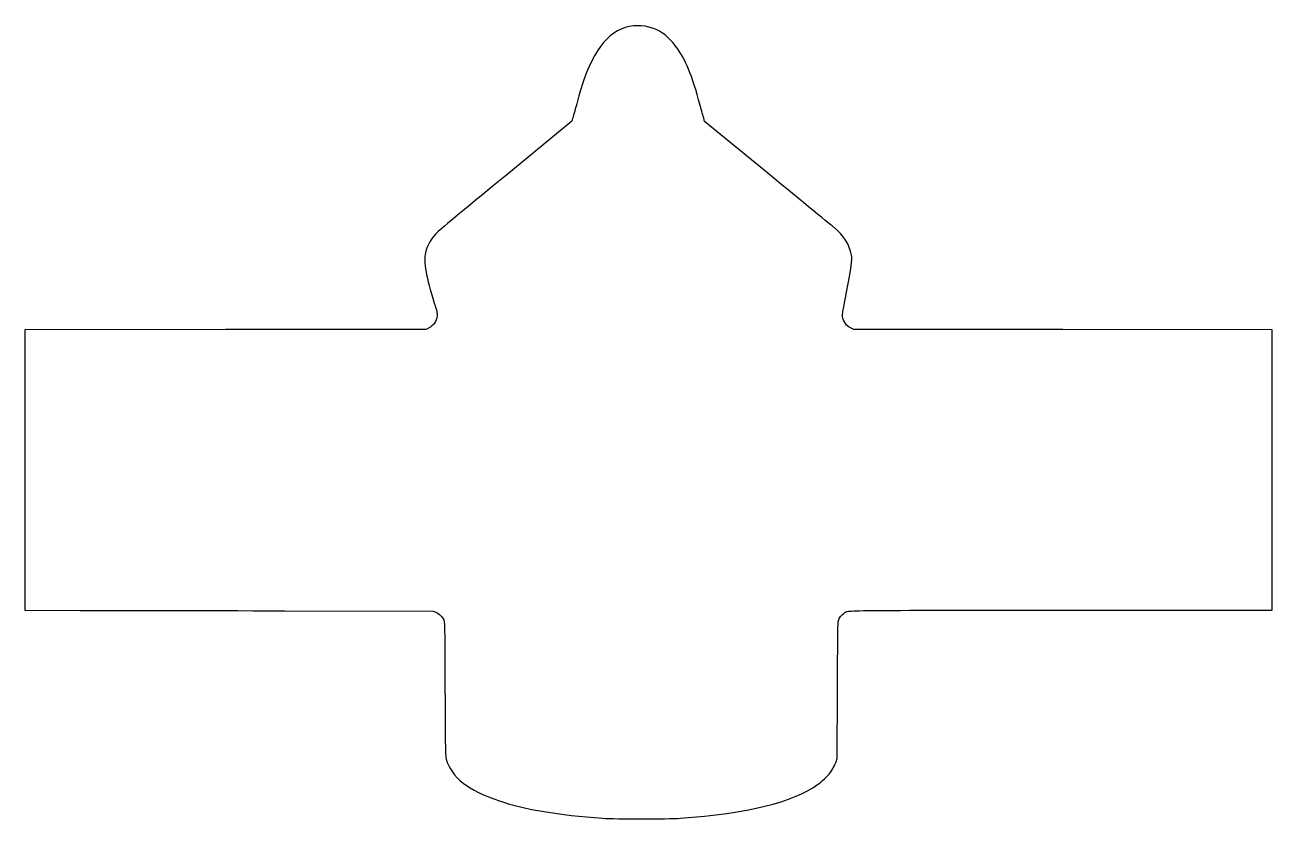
# Model space of a CAD drawing. Header units: inches. Extents: x 0.6 to 42.2, y 9.2 to 35.7.
import ezdxf

# ---------------------------------------------------------------- set-up
doc = ezdxf.new("R2010")
doc.units = ezdxf.units.IN
doc.header["$MEASUREMENT"] = 0
doc.layers.get('0').update_dxf_attribs({"linetype": 'CONTINUOUS'})

msp = doc.modelspace()

# ---------------------------------------------------------------- linework, layer by layer
at = {"color": 0, "linetype": 'CONTINUOUS'}
for p, q in [((20.9115, 35.6736), (20.9115, 35.6736)), ((18.8525, 32.4879), (16.6789, 30.7014)), ((18.8785, 32.5764), (18.8525, 32.4879)), ((23.29, 32.4861), (23.2588, 32.5938)), ((25.3993, 30.7535), (23.29, 32.4861)), ((7.28819, 25.5243), (0.59028, 25.5208)), ((0.59028, 25.5208), (0.59028, 16.1458)), ((13.9844, 25.5296), (7.28819, 25.5243)), ((14.0694, 25.5713), (13.9844, 25.5296)), ((28.2726, 25.5296), (28.1824, 25.5713)), ((35.2569, 25.5243), (28.2726, 25.5296)), ((42.2396, 25.5208), (35.2569, 25.5243)), ((42.2396, 16.1458), (42.2396, 25.5208)), ((0.59028, 16.1458), (2.43576, 16.1442)), ((9.25347, 16.1303), (14.2275, 16.1199)), ((14.2275, 16.1199), (14.316, 16.0799)), ((35.2118, 16.1458), (42.2396, 16.1458)), ((27.7171, 11.1892), (27.7257, 13.4635)), ((27.6771, 11.0868), (27.7171, 11.1892))]:
    msp.add_line(p, q, dxfattribs=at)
for points in [[(20.9115, 35.6736), (20.1563, 35.6007), (19.5833, 34.9324), (19.1893, 33.6719)], [(21.8872, 35.4324), (21.606, 35.6233), (21.2622, 35.7083), (20.9115, 35.6736)], [(22.3194, 35.0035), (22.2136, 35.1476), (22.0104, 35.349), (21.8872, 35.4324)], [(23.1407, 33.0208), (22.8629, 34.0451), (22.6511, 34.5574), (22.3194, 35.0035)], [(19.1893, 33.6719), (19.1563, 33.5678), (19.0782, 33.2969), (19.0174, 33.0729)], [(19.0174, 33.0729), (18.9549, 32.849), (18.8924, 32.625), (18.8785, 32.5764)], [(23.2588, 32.5938), (23.2414, 32.6511), (23.1893, 32.8438), (23.1407, 33.0208)], [(16.6789, 30.7014), (15.4826, 29.7188), (14.4479, 28.8611), (14.3768, 28.7935)], [(27.6129, 28.9375), (27.5556, 28.9826), (26.559, 29.7986), (25.3993, 30.7535)], [(14.3768, 28.7935), (14.1667, 28.5938), (14.0208, 28.3456), (13.9653, 28.0938)], [(28.1944, 28.0088), (28.1303, 28.3733), (27.9324, 28.691), (27.6129, 28.9375)], [(13.9653, 28.0938), (13.8976, 27.7865), (13.9879, 27.2726), (14.2622, 26.415)], [(28.0278, 26.7813), (28.1928, 27.6164), (28.224, 27.8421), (28.1944, 28.0088)], [(27.8907, 25.9653), (27.8819, 26.0174), (27.9167, 26.2206), (28.0278, 26.7813)], [(14.2622, 26.415), (14.3507, 26.1354), (14.3594, 26.0903), (14.3525, 25.9896)], [(14.3525, 25.9896), (14.3403, 25.8021), (14.2414, 25.6581), (14.0694, 25.5713)], [(28.1824, 25.5713), (28.0313, 25.6389), (27.9201, 25.79), (27.8907, 25.9653)], [(2.43576, 16.1442), (3.44965, 16.1424), (6.51736, 16.1354), (9.25347, 16.1303)], [(14.316, 16.0799), (14.4201, 16.0331), (14.5347, 15.9219), (14.5782, 15.8247)], [(27.9375, 16.0417), (28.0921, 16.1546), (27.4879, 16.1458), (35.2118, 16.1458)], [(27.7569, 15.7969), (27.79, 15.8907), (27.8594, 15.9861), (27.9375, 16.0417)], [(14.5782, 15.8247), (14.6076, 15.7588), (14.6094, 15.6215), (14.6181, 13.5156)], [(27.7257, 13.4635), (27.7326, 15.1736), (27.7396, 15.7518), (27.7569, 15.7969)], [(14.6181, 13.5156), (14.6268, 11.4583), (14.6303, 11.2674), (14.6581, 11.1719)], [(14.6581, 11.1719), (14.8368, 10.5556), (15.3872, 10.1233), (16.441, 9.77431)], [(27.4792, 10.7118), (27.5331, 10.7813), (27.6354, 10.974), (27.6771, 11.0868)], [(27.0643, 10.3212), (27.1928, 10.4132), (27.3993, 10.6076), (27.4792, 10.7118)], [(22.474, 9.19792), (24.7257, 9.35764), (26.2431, 9.72917), (27.0643, 10.3212)], [(16.441, 9.77431), (17.309, 9.48611), (18.3924, 9.30556), (19.8872, 9.19792)], [(19.8872, 9.19792), (20.3074, 9.1684), (22.0521, 9.1684), (22.474, 9.19792)]]:
    msp.add_open_spline(points, degree=3, dxfattribs=at)

doc.saveas('drawing.dxf')
